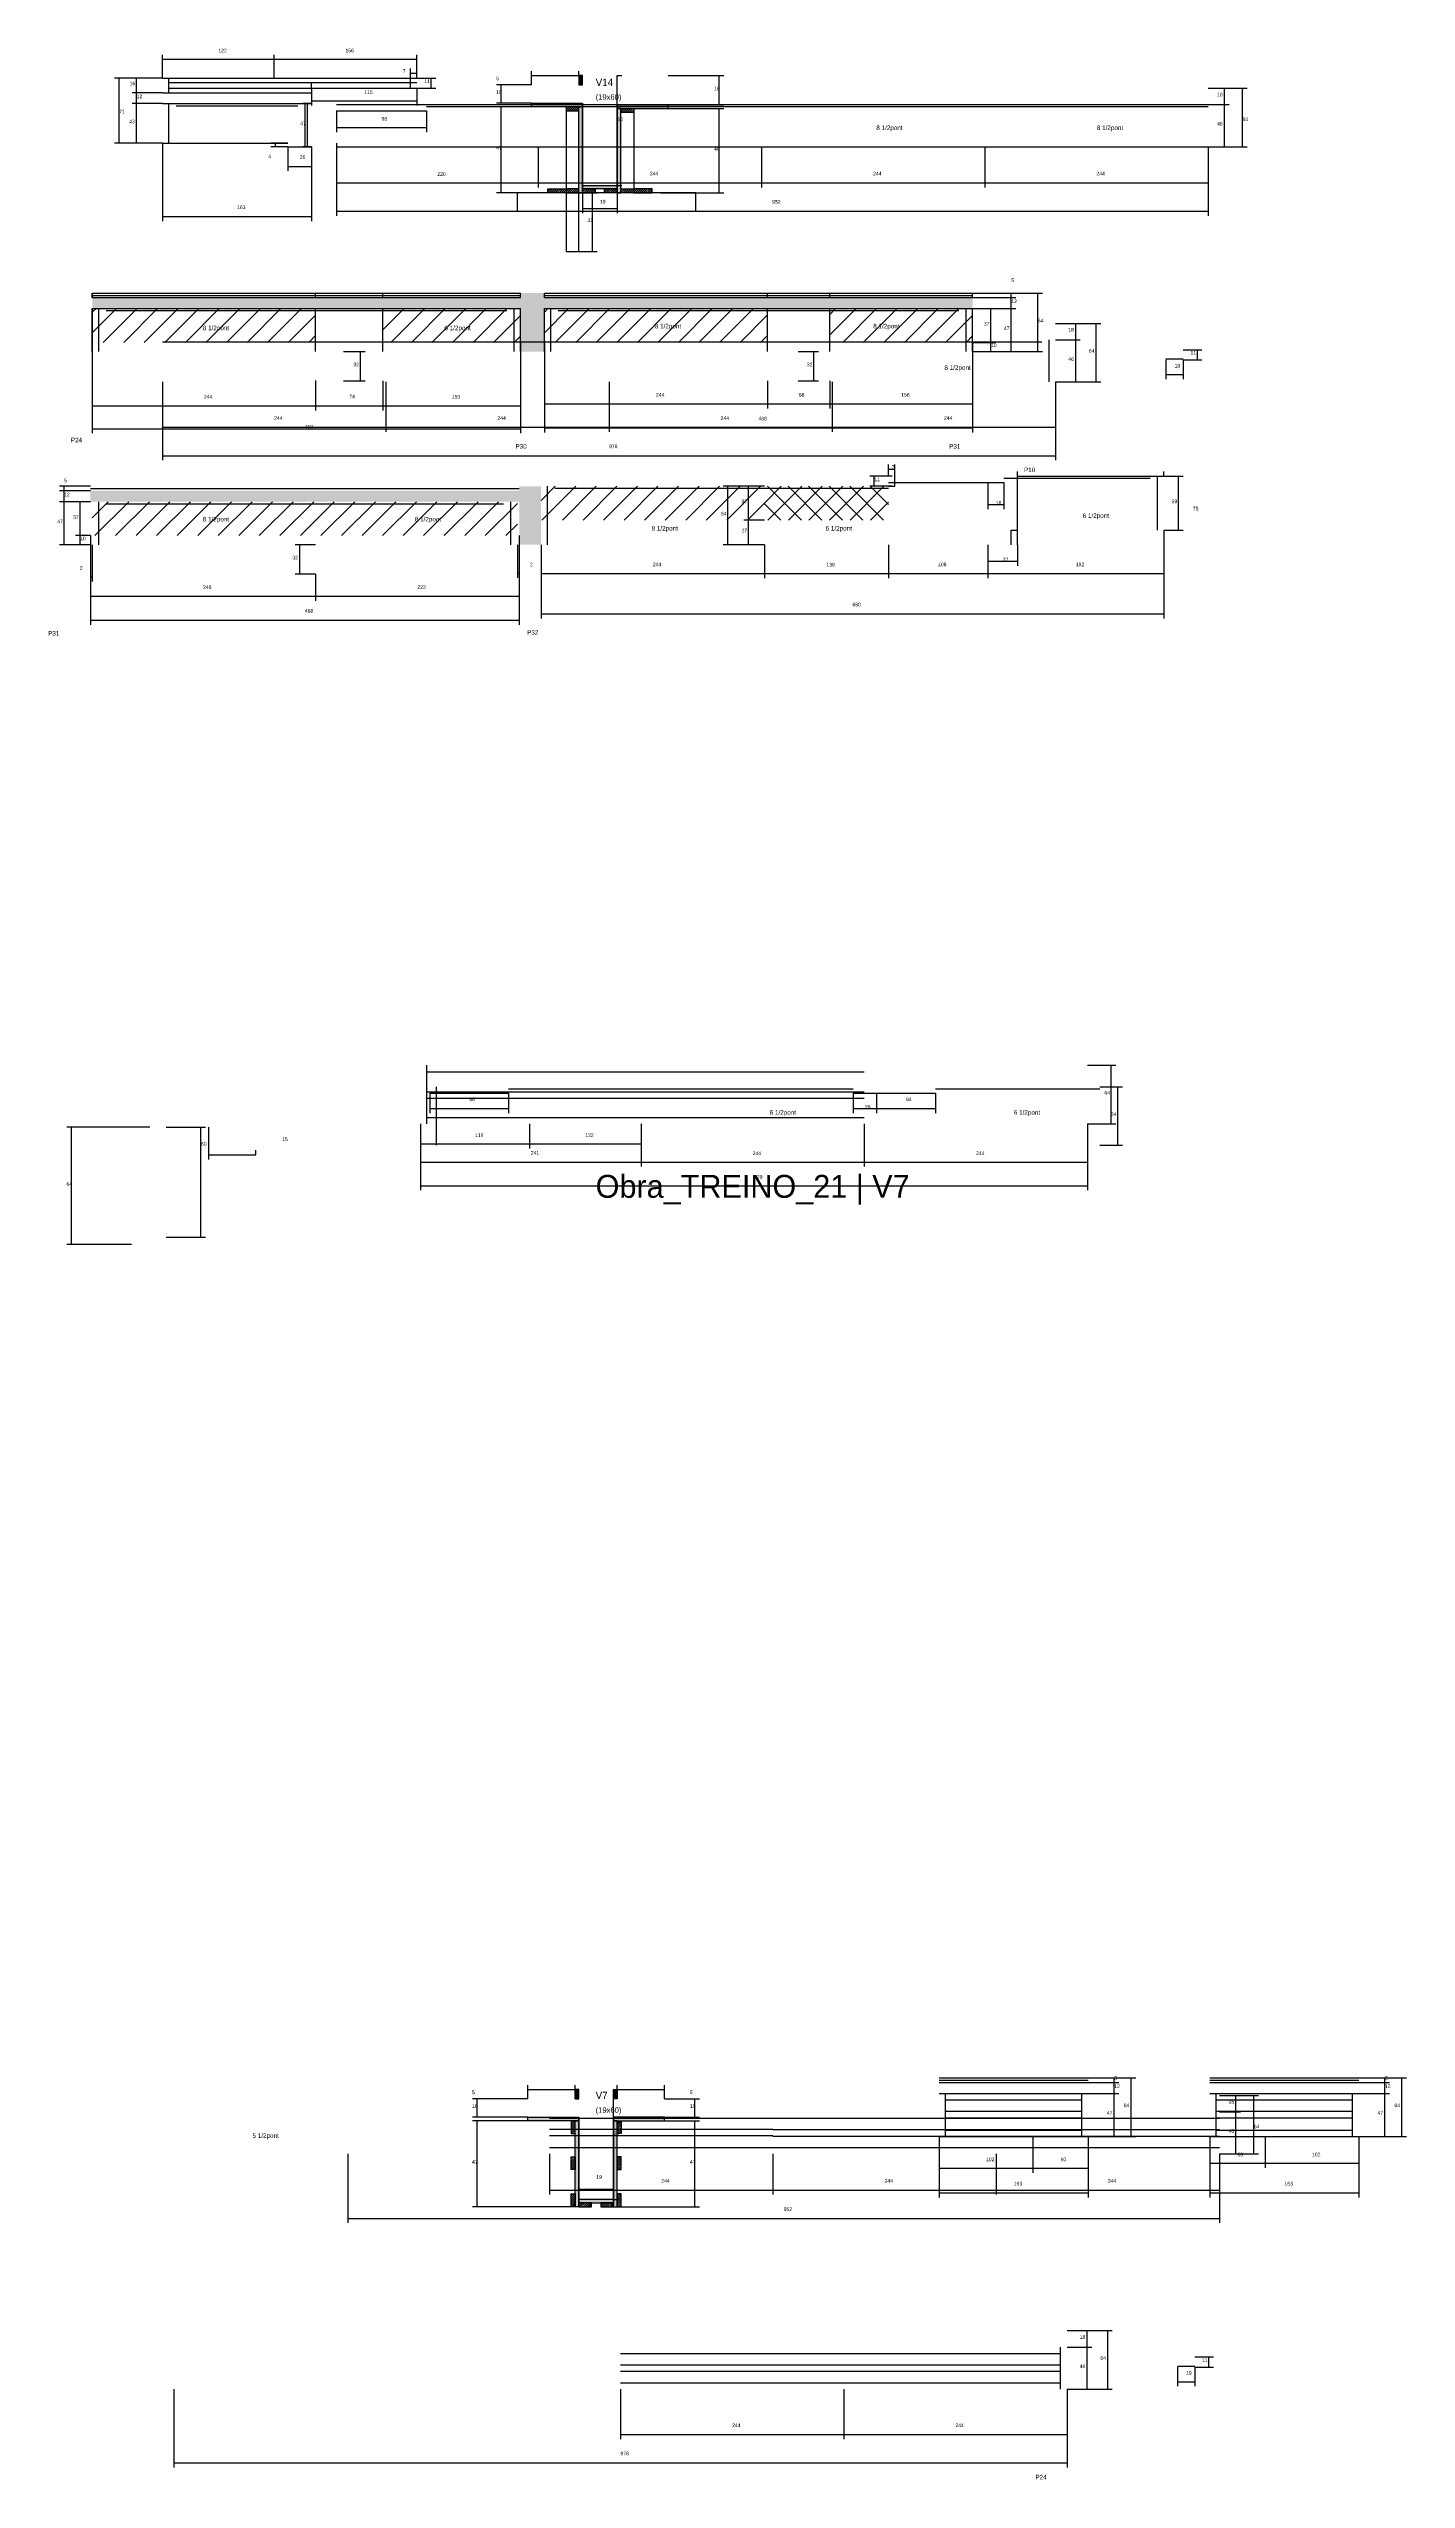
# Model space of a CAD drawing. Header units: metres. Extents: x -2848 to 22762, y -45195 to 1016.
# Drawn here: x 4202 to 5686, y -31211 to -28554 of the extents above; entities that cross this region are included whole.
import ezdxf

# ---------------------------------------------------------------- set-up
doc = ezdxf.new("R2010")
doc.units = ezdxf.units.M
for name, color, linetype in [('COTA', 4, 'Continuous'), ('Cota Seção (2x)', 4, 'Continuous'), ('Hachura', 253, 'Continuous'), ('LABEL_ID', 3, 'Continuous'), ('Madeira', 126, 'Continuous'), ('NOMENCLATURA', 7, 'Continuous'), ('Painéis', 200, 'Continuous'), ('SARR_2.2x7', 40, 'Continuous'), ('SARR_EDITAR', 141, 'Continuous'), ('Texto Seção', 7, 'Continuous')]:
    doc.layers.add(name, color=color, linetype=linetype)

msp = doc.modelspace()

# ---------------------------------------------------------------- hatches: boundary and pattern name
at = {"layer": 'COTA'}
h = msp.add_hatch(dxfattribs=at)
h.set_pattern_fill('AR-CONC', scale=0.03)
h.paths.add_polyline_path([(4717.9, -28885.3), (4743.9, -28885.3), (4743.9, -28838.3), (5211.9, -28838.3), (5211.9, -28826.3), (4743.9, -28826.3), (4743.9, -28821.3), (4717.9, -28821.3), (4717.9, -28826.3), (4249.9, -28826.3), (4249.9, -28838.3), (4717.9, -28838.3)])
h = msp.add_hatch(dxfattribs=at)
h.set_pattern_fill('AR-CONC', scale=0.03)
h.paths.add_polyline_path([(4716.4, -29096.4), (4740.4, -29096.4), (4740.4, -29032.4), (4716.4, -29032.4), (4716.4, -29037.4), (4247.9, -29037.4), (4247.9, -29049.4), (4716.4, -29049.4)])
at = {"layer": 'Hachura'}
h = msp.add_hatch(color=8, dxfattribs=at)
h.dxf.hatch_style = 1
h.paths.add_polyline_path([(4785.6, -28583.7), (4781.6, -28583.7), (4781.6, -28583.7), (4781.6, -28593.7), (4781.6, -28593.7), (4785.6, -28593.7), (4785.6, -28593.7), (4785.6, -28583.7)])
h = msp.add_hatch(color=8, dxfattribs=at)
h.dxf.hatch_style = 1
h.paths.add_polyline_path([(4730, -28617.7), (4730, -28613.7), (4730, -28613.7), (4785.6, -28613.7), (4785.6, -28613.7), (4785.6, -28617.7), (4785.6, -28617.7), (4730, -28617.7)])
h = msp.add_hatch(dxfattribs=at)
h.set_pattern_fill('ANSI31', scale=0.5)
h.paths.add_polyline_path([(4781.6, -28622.1), (4781.6, -28617.7), (4781.6, -28617.7), (4767.6, -28617.7), (4767.6, -28617.7), (4767.6, -28622.1), (4767.6, -28622.1), (4781.6, -28622.1)])
h = msp.add_hatch(color=8, dxfattribs=at)
h.dxf.hatch_style = 1
h.paths.add_polyline_path([(4781.6, -28617.7), (4785.6, -28617.7), (4785.6, -28617.7), (4785.6, -28711.7), (4785.6, -28711.7), (4781.6, -28711.7), (4781.6, -28711.7), (4781.6, -28617.7)])
h = msp.add_hatch(color=8, dxfattribs=at)
h.dxf.hatch_style = 1
h.paths.add_polyline_path([(4879.2, -28619.7), (4879.2, -28615.7), (4879.2, -28615.7), (4823.6, -28615.7), (4823.6, -28615.7), (4823.6, -28619.7), (4823.6, -28619.7), (4879.2, -28619.7)])
h = msp.add_hatch(color=8, dxfattribs=at)
h.dxf.hatch_style = 1
h.paths.add_polyline_path([(4827.6, -28619.7), (4823.6, -28619.7), (4823.6, -28619.7), (4823.6, -28711.7), (4823.6, -28711.7), (4827.6, -28711.7), (4827.6, -28711.7), (4827.6, -28619.7)])
h = msp.add_hatch(dxfattribs=at)
h.set_pattern_fill('ANSI31', scale=0.5)
h.paths.add_polyline_path([(4827.6, -28624.1), (4827.6, -28619.7), (4827.6, -28619.7), (4841.6, -28619.7), (4841.6, -28619.7), (4841.6, -28624.1), (4841.6, -28624.1), (4827.6, -28624.1)])
h = msp.add_hatch(dxfattribs=at)
h.set_pattern_fill('ANSI31', scale=0.5)
h.paths.add_polyline_path([(4747.6, -28711.7), (4747.6, -28707.3), (4747.6, -28707.3), (4767.6, -28707.3), (4767.6, -28707.3), (4767.6, -28711.7), (4767.6, -28711.7), (4747.6, -28711.7)])
h = msp.add_hatch(dxfattribs=at)
h.set_pattern_fill('ANSI31', scale=0.5)
h.paths.add_polyline_path([(4781.6, -28711.7), (4781.6, -28707.3), (4781.6, -28707.3), (4767.6, -28707.3), (4767.6, -28707.3), (4767.6, -28711.7), (4767.6, -28711.7), (4781.6, -28711.7)])
h = msp.add_hatch(color=8, dxfattribs=at)
h.dxf.hatch_style = 1
h.paths.add_polyline_path([(4785.6, -28707.3), (4785.6, -28703.7), (4785.6, -28703.7), (4823.6, -28703.7), (4823.6, -28703.7), (4823.6, -28707.3), (4823.6, -28707.3), (4785.6, -28707.3)])
h = msp.add_hatch(dxfattribs=at)
h.set_pattern_fill('ANSI31', scale=0.5)
h.paths.add_polyline_path([(4785.6, -28711.7), (4785.6, -28707.3), (4785.6, -28707.3), (4799.6, -28707.3), (4799.6, -28707.3), (4799.6, -28711.7), (4799.6, -28711.7), (4785.6, -28711.7)])
h = msp.add_hatch(dxfattribs=at)
h.set_pattern_fill('ANSI31', scale=0.5)
h.paths.add_polyline_path([(4809.6, -28711.7), (4809.6, -28707.3), (4809.6, -28707.3), (4823.6, -28707.3), (4823.6, -28707.3), (4823.6, -28711.7), (4823.6, -28711.7), (4809.6, -28711.7)])
h = msp.add_hatch(dxfattribs=at)
h.set_pattern_fill('ANSI31', scale=0.5)
h.paths.add_polyline_path([(4827.6, -28711.7), (4827.6, -28707.3), (4827.6, -28707.3), (4841.6, -28707.3), (4841.6, -28707.3), (4841.6, -28711.7), (4841.6, -28711.7), (4827.6, -28711.7)])
h = msp.add_hatch(dxfattribs=at)
h.set_pattern_fill('ANSI31', scale=0.5)
h.paths.add_polyline_path([(4861.6, -28711.7), (4861.6, -28707.3), (4861.6, -28707.3), (4841.6, -28707.3), (4841.6, -28707.3), (4841.6, -28711.7), (4841.6, -28711.7), (4861.6, -28711.7)])
h = msp.add_hatch(dxfattribs=at)
h.set_pattern_fill('ANSI31', scale=5)
h.paths.add_polyline_path([(4493.9, -28875.3), (4493.9, -28838.3), (4249.9, -28838.3), (4249.9, -28875.3)])
h = msp.add_hatch(dxfattribs=at)
h.set_pattern_fill('ANSI31', scale=5)
h.paths.add_polyline_path([(4717.9, -28838.3), (4567.4, -28838.3), (4567.4, -28875.3), (4717.9, -28875.3)])
h = msp.add_hatch(dxfattribs=at)
h.set_pattern_fill('ANSI31', scale=5)
h.paths.add_polyline_path([(4743.9, -28838.3), (4743.9, -28875.3), (4987.9, -28875.3), (4987.9, -28838.3)])
h = msp.add_hatch(dxfattribs=at)
h.set_pattern_fill('ANSI31', scale=5)
h.paths.add_polyline_path([(5055.9, -28838.3), (5055.9, -28875.3), (5211.9, -28875.3), (5211.9, -28838.3)])
h = msp.add_hatch(dxfattribs=at)
h.set_pattern_fill('ANSI31', scale=5)
h.paths.add_polyline_path([(4984.4, -29069.4), (4984.4, -29032.4), (4740.4, -29032.4), (4740.4, -29069.4)])
h = msp.add_hatch(dxfattribs=at)
h.set_pattern_fill('ANSI37', scale=5)
h.paths.add_polyline_path([(5119.9, -29069.4), (5119.9, -29032.4), (4984.4, -29032.4), (4984.4, -29069.4)])
h = msp.add_hatch(dxfattribs=at)
h.set_pattern_fill('ANSI31', scale=5)
h.paths.add_polyline_path([(4493.9, -29049.4), (4249.9, -29049.4), (4249.9, -29086.4), (4493.9, -29086.4)])
h = msp.add_hatch(dxfattribs=at)
h.set_pattern_fill('ANSI31', scale=5)
h.paths.add_polyline_path([(4493.9, -29049.4), (4493.9, -29086.4), (4714.4, -29086.4), (4714.4, -29049.4)])
h = msp.add_hatch(color=8, dxfattribs=at)
h.dxf.hatch_style = 1
h.paths.add_polyline_path([(4781.6, -30784.6), (4777.6, -30784.6), (4777.6, -30784.6), (4777.6, -30794.6), (4777.6, -30794.6), (4781.6, -30794.6), (4781.6, -30794.6), (4781.6, -30784.6)])
h = msp.add_hatch(color=8, dxfattribs=at)
h.dxf.hatch_style = 1
h.paths.add_polyline_path([(4819.6, -30784.6), (4823.6, -30784.6), (4823.6, -30784.6), (4823.6, -30794.6), (4823.6, -30794.6), (4819.6, -30794.6), (4819.6, -30794.6), (4819.6, -30784.6)])
h = msp.add_hatch(color=8, dxfattribs=at)
h.dxf.hatch_style = 1
h.paths.add_polyline_path([(4726, -30818.6), (4726, -30814.6), (4726, -30814.6), (4781.6, -30814.6), (4781.6, -30814.6), (4781.6, -30818.6), (4781.6, -30818.6), (4726, -30818.6)])
h = msp.add_hatch(color=8, dxfattribs=at)
h.dxf.hatch_style = 1
h.paths.add_polyline_path([(4875.2, -30818.6), (4875.2, -30814.6), (4875.2, -30814.6), (4819.6, -30814.6), (4819.6, -30814.6), (4819.6, -30818.6), (4819.6, -30818.6), (4875.2, -30818.6)])
h = msp.add_hatch(dxfattribs=at)
h.set_pattern_fill('ANSI31', scale=0.5)
h.paths.add_polyline_path([(4777.6, -30818.6), (4773.2, -30818.6), (4773.2, -30818.6), (4773.2, -30832.6), (4773.2, -30832.6), (4777.6, -30832.6), (4777.6, -30832.6), (4777.6, -30818.6)])
h = msp.add_hatch(color=8, dxfattribs=at)
h.dxf.hatch_style = 1
h.paths.add_polyline_path([(4777.6, -30818.6), (4781.6, -30818.6), (4781.6, -30818.6), (4781.6, -30912.6), (4781.6, -30912.6), (4777.6, -30912.6), (4777.6, -30912.6), (4777.6, -30818.6)])
h = msp.add_hatch(color=8, dxfattribs=at)
h.dxf.hatch_style = 1
h.paths.add_polyline_path([(4823.6, -30818.6), (4819.6, -30818.6), (4819.6, -30818.6), (4819.6, -30912.6), (4819.6, -30912.6), (4823.6, -30912.6), (4823.6, -30912.6), (4823.6, -30818.6)])
h = msp.add_hatch(dxfattribs=at)
h.set_pattern_fill('ANSI31', scale=0.5)
h.paths.add_polyline_path([(4823.6, -30818.6), (4828, -30818.6), (4828, -30818.6), (4828, -30832.6), (4828, -30832.6), (4823.6, -30832.6), (4823.6, -30832.6), (4823.6, -30818.6)])
h = msp.add_hatch(dxfattribs=at)
h.set_pattern_fill('ANSI31', scale=0.5)
h.paths.add_polyline_path([(4777.6, -30872.1), (4773.2, -30872.1), (4773.2, -30872.1), (4773.2, -30858.1), (4773.2, -30858.1), (4777.6, -30858.1), (4777.6, -30858.1), (4777.6, -30872.1)])
h = msp.add_hatch(dxfattribs=at)
h.set_pattern_fill('ANSI31', scale=0.5)
h.paths.add_polyline_path([(4823.6, -30872.1), (4828, -30872.1), (4828, -30872.1), (4828, -30858.1), (4828, -30858.1), (4823.6, -30858.1), (4823.6, -30858.1), (4823.6, -30872.1)])
h = msp.add_hatch(dxfattribs=at)
h.set_pattern_fill('ANSI31', scale=0.5)
h.paths.add_polyline_path([(4777.6, -30912.6), (4773.2, -30912.6), (4773.2, -30912.6), (4773.2, -30898.6), (4773.2, -30898.6), (4777.6, -30898.6), (4777.6, -30898.6), (4777.6, -30912.6)])
h = msp.add_hatch(color=8, dxfattribs=at)
h.dxf.hatch_style = 1
h.paths.add_polyline_path([(4819.6, -30908.2), (4819.6, -30904.6), (4819.6, -30904.6), (4781.6, -30904.6), (4781.6, -30904.6), (4781.6, -30908.2), (4781.6, -30908.2), (4819.6, -30908.2)])
h = msp.add_hatch(dxfattribs=at)
h.set_pattern_fill('ANSI31', scale=0.5)
h.paths.add_polyline_path([(4795.6, -30912.6), (4795.6, -30908.2), (4795.6, -30908.2), (4781.6, -30908.2), (4781.6, -30908.2), (4781.6, -30912.6), (4781.6, -30912.6), (4795.6, -30912.6)])
h = msp.add_hatch(dxfattribs=at)
h.set_pattern_fill('ANSI31', scale=0.5)
h.paths.add_polyline_path([(4819.6, -30912.6), (4819.6, -30908.2), (4819.6, -30908.2), (4805.6, -30908.2), (4805.6, -30908.2), (4805.6, -30912.6), (4805.6, -30912.6), (4819.6, -30912.6)])
h = msp.add_hatch(dxfattribs=at)
h.set_pattern_fill('ANSI31', scale=0.5)
h.paths.add_polyline_path([(4823.6, -30912.6), (4828, -30912.6), (4828, -30912.6), (4828, -30898.6), (4828, -30898.6), (4823.6, -30898.6), (4823.6, -30898.6), (4823.6, -30912.6)])

# ---------------------------------------------------------------- linework, layer by layer
at = {"layer": 'COTA'}
for p, q in [((4326.6, -28586.3), (4326.6, -28560.8)), ((4326.6, -28565.8), (4448.6, -28565.8)), ((4448.6, -28586.3), (4448.6, -28560.8)), ((4448.6, -28586.3), (4448.6, -28560.8)), ((4448.6, -28565.8), (4604.6, -28565.8)), ((4597.7, -28586.3), (4597.7, -28575.9)), ((4597.7, -28580.9), (4604.7, -28580.9)), ((4604.6, -28586.3), (4604.6, -28560.8)), ((4604.7, -28586.3), (4604.7, -28575.9)), ((4730, -28593.7), (4730, -28578.7)), ((4781.6, -28583.7), (4781.6, -28578.7)), ((4326.6, -28586.3), (4274.2, -28586.3)), ((4279.2, -28657.3), (4279.2, -28586.3)), ((4326.6, -28586.3), (4293.3, -28586.3)), ((4326.6, -28602.3), (4293.3, -28602.3)), ((4326.6, -28602.3), (4293.3, -28602.3)), ((4298.3, -28602.3), (4298.3, -28586.3)), ((4298.3, -28614.3), (4298.3, -28602.3)), ((4489.6, -28597.3), (4489.6, -28616.3)), ((4604.6, -28586.3), (4625.4, -28586.3)), ((4604.6, -28597.3), (4625.4, -28597.3)), ((4604.6, -28597.3), (4604.6, -28616.3)), ((4620.4, -28597.3), (4620.4, -28586.3)), ((4730, -28593.7), (4691.8, -28593.7)), ((4696.8, -28613.7), (4696.8, -28593.7)), ((4730, -28583.7), (4781.6, -28583.7)), ((4879.2, -28583.7), (4939.9, -28583.7)), ((4934.9, -28615.7), (4934.9, -28583.7)), ((5469.2, -28597.3), (5492.2, -28597.3)), ((5469.2, -28597.3), (5511.9, -28597.3)), ((5487.2, -28615.3), (5487.2, -28597.3)), ((5506.9, -28661.3), (5506.9, -28597.3)), ((4326.6, -28614.3), (4293.3, -28614.3)), ((4326.6, -28614.3), (4293.3, -28614.3)), ((4298.3, -28657.3), (4298.3, -28614.3)), ((4489.6, -28614.3), (4480.1, -28614.3)), ((4485.1, -28661.3), (4485.1, -28614.3)), ((4489.6, -28611.3), (4604.6, -28611.3)), ((4516.7, -28622.3), (4516.7, -28645.4)), ((4615.2, -28622.3), (4615.2, -28645.4)), ((4730, -28613.7), (4691.8, -28613.7)), ((4730, -28617.7), (4691.8, -28617.7)), ((4696.8, -28711.7), (4696.8, -28617.7)), ((4879.2, -28615.7), (4939.9, -28615.7)), ((4879.2, -28619.7), (4939.9, -28619.7)), ((4934.9, -28711.7), (4934.9, -28619.7)), ((5469.2, -28615.3), (5492.2, -28615.3)), ((5469.2, -28615.3), (5492.2, -28615.3)), ((5487.2, -28661.3), (5487.2, -28615.3)), ((4326.6, -28657.3), (4274.2, -28657.3)), ((4326.6, -28657.3), (4293.3, -28657.3)), ((4326.6, -28657.3), (4326.6, -28742.7)), ((4463.6, -28657.3), (4445.1, -28657.3)), ((4463.6, -28661.3), (4445.1, -28661.3)), ((4450.1, -28661.3), (4450.1, -28657.3)), ((4463.6, -28661.3), (4463.6, -28687.8)), ((4489.6, -28661.3), (4480.1, -28661.3)), ((4489.6, -28661.3), (4489.6, -28742.7)), ((4489.6, -28661.3), (4489.6, -28687.8)), ((4516.7, -28640.4), (4615.2, -28640.4)), ((4516.7, -28657.3), (4516.7, -28736.8)), ((4516.7, -28657.3), (4516.7, -28705.8)), ((4737.2, -28661.3), (4737.2, -28705.8)), ((4737.2, -28661.3), (4737.2, -28705.8)), ((4981.2, -28661.3), (4981.2, -28705.8)), ((4981.2, -28661.3), (4981.2, -28705.8)), ((5225.2, -28661.3), (5225.2, -28705.8)), ((5225.2, -28661.3), (5225.2, -28705.8)), ((5469.2, -28661.3), (5492.2, -28661.3)), ((5469.2, -28661.3), (5511.9, -28661.3)), ((5469.2, -28661.3), (5469.2, -28705.8)), ((5469.2, -28661.3), (5469.2, -28736.8)), ((4463.6, -28682.8), (4489.6, -28682.8)), ((4516.7, -28700.8), (4737.2, -28700.8)), ((4747.6, -28711.7), (4691.8, -28711.7)), ((4737.2, -28700.8), (4981.2, -28700.8)), ((4781.6, -28711.7), (4801.5, -28711.7)), ((4785.6, -28711.7), (4785.6, -28733.9)), ((4796.5, -28775.7), (4796.5, -28711.7)), ((4823.6, -28711.7), (4823.6, -28733.9)), ((4871.2, -28711.7), (4939.9, -28711.7)), ((4981.2, -28700.8), (5225.2, -28700.8)), ((5225.2, -28700.8), (5469.2, -28700.8)), ((4326.6, -28737.7), (4489.6, -28737.7)), ((4516.7, -28731.8), (5469.2, -28731.8)), ((4785.6, -28728.9), (4823.6, -28728.9)), ((4781.6, -28775.7), (4801.5, -28775.7)), ((5211.9, -28821.3), (5259.2, -28821.3)), ((5211.9, -28821.3), (5288.2, -28821.3)), ((5254.2, -28826.3), (5254.2, -28821.3)), ((5283.2, -28885.3), (5283.2, -28821.3)), ((5211.9, -28826.3), (5259.2, -28826.3)), ((5211.9, -28826.3), (5259.2, -28826.3)), ((5211.9, -28838.3), (5259.2, -28838.3)), ((5211.9, -28838.3), (5259.2, -28838.3)), ((5211.9, -28838.3), (5237, -28838.3)), ((5232, -28875.3), (5232, -28838.3)), ((5254.2, -28838.3), (5254.2, -28826.3)), ((5254.2, -28885.3), (5254.2, -28838.3)), ((4249.9, -28875.3), (4249.9, -28949.7)), ((4249.9, -28875.3), (4249.9, -28974.5)), ((4717.9, -28875.3), (4717.9, -28974.5)), ((4743.9, -28875.3), (4743.9, -28973.6)), ((5211.9, -28875.3), (5211.9, -28973.6)), ((5211.9, -28875.3), (5237, -28875.3)), ((5211.9, -28875.3), (5237, -28875.3)), ((5232, -28885.3), (5232, -28875.3)), ((5302.6, -28854.4), (5329.6, -28854.4)), ((5302.6, -28854.4), (5352.1, -28854.4)), ((5302.6, -28872.4), (5329.6, -28872.4)), ((5302.6, -28872.4), (5329.6, -28872.4)), ((5324.6, -28872.4), (5324.6, -28854.4)), ((5324.6, -28918.4), (5324.6, -28872.4)), ((5347.1, -28918.4), (5347.1, -28854.4)), ((4524.5, -28885.3), (4548, -28885.3)), ((4543, -28917.3), (4543, -28885.3)), ((4717.9, -28885.3), (4717.9, -28949.7)), ((4743.9, -28885.3), (4743.9, -28947.5)), ((5021.4, -28885.3), (5043.5, -28885.3)), ((5038.5, -28917.3), (5038.5, -28885.3)), ((5211.9, -28885.3), (5211.9, -28947.5)), ((5211.9, -28885.3), (5259.2, -28885.3)), ((5211.9, -28885.3), (5288.2, -28885.3)), ((5211.9, -28885.3), (5237, -28885.3)), ((5423.2, -28894.2), (5423.2, -28915.3)), ((5442.2, -28883.2), (5462.6, -28883.2)), ((5442.2, -28894.2), (5442.2, -28915.3)), ((5442.2, -28894.2), (5462.6, -28894.2)), ((5457.6, -28894.2), (5457.6, -28883.2)), ((4326.6, -28918.4), (4326.6, -29004)), ((4493.9, -28916.9), (4493.9, -28949.7)), ((4493.9, -28917.3), (4493.9, -28949.7)), ((4524.5, -28917.3), (4548, -28917.3)), ((4567.4, -28917.3), (4567.4, -28949.7)), ((4567.4, -28917.3), (4567.4, -28949.7)), ((4570.6, -28918.4), (4570.6, -28973)), ((4814.6, -28918.4), (4814.6, -28973)), ((4814.6, -28918.4), (4814.6, -28973)), ((4987.9, -28917.3), (4987.9, -28947.5)), ((4987.9, -28917.3), (4987.9, -28947.5)), ((5021.4, -28917.3), (5043.5, -28917.3)), ((5055.9, -28917.3), (5055.9, -28947.5)), ((5055.9, -28917.3), (5055.9, -28947.5)), ((5058.6, -28918.4), (5058.6, -28973)), ((5058.6, -28918.4), (5058.6, -28973)), ((5302.6, -28918.4), (5329.6, -28918.4)), ((5302.6, -28918.4), (5352.1, -28918.4)), ((5302.6, -28918.4), (5302.6, -28973)), ((5302.6, -28918.4), (5302.6, -29004)), ((5423.2, -28910.3), (5442.2, -28910.3)), ((4249.9, -28944.7), (4493.9, -28944.7)), ((4326.6, -28952.6), (4326.6, -28973)), ((4493.9, -28944.7), (4567.4, -28944.7)), ((4567.4, -28944.7), (4717.9, -28944.7)), ((4570.6, -28940.4), (4570.6, -28973)), ((4743.9, -28942.5), (4987.9, -28942.5)), ((4987.9, -28942.5), (5055.9, -28942.5)), ((5055.9, -28942.5), (5211.9, -28942.5)), ((4249.9, -28969.5), (4717.9, -28969.5)), ((4326.6, -28968), (4570.6, -28968)), ((4570.6, -28968), (4814.6, -28968)), ((4743.9, -28968.6), (5211.9, -28968.6)), ((4814.6, -28968), (5058.6, -28968)), ((5058.6, -28968), (5302.6, -28968)), ((4326.6, -28999), (5302.6, -28999)), ((4247.9, -29032.4), (4214, -29032.4)), ((4219, -29037.4), (4219, -29032.4)), ((4984.4, -29032.4), (4939.5, -29032.4)), ((4944.5, -29096.4), (4944.5, -29032.4)), ((4984.4, -29032.4), (4962, -29032.4)), ((4967, -29069.4), (4967, -29032.4)), ((5123.9, -29021.4), (5099.5, -29021.4)), ((5123.9, -29032.4), (5099.5, -29032.4)), ((5104.5, -29032.4), (5104.5, -29021.4)), ((5119.9, -29021.4), (5119.9, -29008.7)), ((5119.9, -29013.7), (5126.9, -29013.7)), ((5126.9, -29021.4), (5126.9, -29008.7)), ((5228.4, -29028.4), (5228.4, -29057.5)), ((5245.9, -29028.4), (5245.9, -29057.5)), ((5260.9, -29096.4), (5260.9, -29016.4)), ((5260.9, -29021.4), (5420.9, -29021.4)), ((5420.9, -29021.4), (5420.9, -29016.4)), ((5420.9, -29021.4), (5442, -29021.4)), ((5437, -29080.4), (5437, -29021.4)), ((4247.9, -29037.4), (4214, -29037.4)), ((4247.9, -29037.4), (4214, -29037.4)), ((4247.9, -29049.4), (4214, -29049.4)), ((4247.9, -29049.4), (4214, -29049.4)), ((4219, -29049.4), (4219, -29037.4)), ((4219, -29096.4), (4219, -29049.4)), ((4247.9, -29049.4), (4231.5, -29049.4)), ((4236.5, -29086.4), (4236.5, -29049.4)), ((5228.4, -29052.5), (5245.9, -29052.5)), ((4247.9, -29086.4), (4231.5, -29086.4)), ((4247.9, -29086.4), (4231.5, -29086.4)), ((4236.5, -29096.4), (4236.5, -29086.4)), ((4247.9, -29086.4), (4247.9, -29157.7)), ((4247.9, -29086.4), (4247.9, -29183.9)), ((4716.4, -29086.4), (4716.4, -29157.7)), ((4716.4, -29086.4), (4716.4, -29183.9)), ((4984.4, -29069.4), (4962, -29069.4)), ((4984.4, -29069.4), (4962, -29069.4)), ((4967, -29096.4), (4967, -29069.4)), ((5420.9, -29080.4), (5420.9, -29132.9)), ((5420.9, -29080.4), (5420.9, -29176.9)), ((5420.9, -29080.4), (5442, -29080.4)), ((4247.9, -29096.4), (4214, -29096.4)), ((4247.9, -29096.4), (4231.5, -29096.4)), ((4247.9, -29096.4), (4247.9, -29136.4)), ((4249.9, -29096.4), (4249.9, -29136.4)), ((4493.9, -29096.4), (4471.7, -29096.4)), ((4476.7, -29128.4), (4476.7, -29096.4)), ((4714.4, -29096.4), (4714.4, -29132.5)), ((4716.4, -29096.4), (4716.4, -29132.5)), ((4740.4, -29096.4), (4740.4, -29176.9)), ((4740.4, -29111.4), (4740.4, -29132.8)), ((4984.4, -29096.4), (4939.5, -29096.4)), ((4984.4, -29096.4), (4962, -29096.4)), ((4984.4, -29096.4), (4984.4, -29132.8)), ((4984.4, -29096.4), (4984.4, -29132.8)), ((5119.9, -29096.4), (5119.9, -29132.9)), ((5119.9, -29096.4), (5119.9, -29132.8)), ((5228.4, -29096.4), (5228.4, -29132.9)), ((5228.4, -29096.4), (5228.4, -29132.9)), ((5228.4, -29096.4), (5228.4, -29119.4)), ((5228.4, -29114.4), (5260.9, -29114.4)), ((5260.9, -29096.4), (5260.9, -29119.4)), ((4247.9, -29131.4), (4249.9, -29131.4)), ((4493.9, -29128.4), (4471.7, -29128.4)), ((4493.9, -29128.4), (4493.9, -29157.7)), ((4493.9, -29128.4), (4493.9, -29157.7)), ((4714.4, -29127.5), (4716.4, -29127.5)), ((4740.4, -29127.8), (4984.4, -29127.8)), ((4984.4, -29127.8), (5119.9, -29127.8)), ((5119.9, -29127.9), (5228.4, -29127.9)), ((5228.4, -29127.9), (5420.9, -29127.9)), ((4247.9, -29152.7), (4493.9, -29152.7)), ((4493.9, -29152.7), (4716.4, -29152.7)), ((4247.9, -29178.9), (4716.4, -29178.9)), ((4740.4, -29171.9), (5420.9, -29171.9)), ((5337.6, -29665.2), (5368.5, -29665.2)), ((5363.5, -29729.2), (5363.5, -29665.2)), ((4618.9, -29695.6), (4618.9, -29717.6)), ((4704.9, -29695.6), (4704.9, -29717.6)), ((5081.4, -29695.6), (5081.4, -29717.6)), ((5106.9, -29695.6), (5106.9, -29717.6)), ((5106.9, -29695.6), (5106.9, -29717.6)), ((5171.4, -29695.6), (5171.4, -29717.6)), ((5350.9, -29688.6), (5375.6, -29688.6)), ((5370.6, -29752.6), (5370.6, -29688.6)), ((4618.9, -29712.6), (4704.9, -29712.6)), ((5081.4, -29712.6), (5106.9, -29712.6)), ((5106.9, -29712.6), (5171.4, -29712.6)), ((4312.6, -29733), (4222.2, -29733)), ((4227.2, -29861), (4227.2, -29733)), ((4377, -29733), (4377, -29768)), ((4608.6, -29729.2), (4608.6, -29801.8)), ((4608.6, -29729.2), (4608.6, -29756.1)), ((4608.6, -29729.2), (4608.6, -29775.9)), ((4608.6, -29751.1), (4727.6, -29751.1)), ((4727.6, -29729.2), (4727.6, -29756.1)), ((4727.6, -29729.2), (4727.6, -29756.1)), ((4727.6, -29751.1), (4849.6, -29751.1)), ((4849.6, -29729.2), (4849.6, -29775.9)), ((4849.6, -29729.2), (4849.6, -29756.1)), ((4849.6, -29729.2), (4849.6, -29775.9)), ((5093.6, -29729.2), (5093.6, -29775.9)), ((5093.6, -29729.2), (5093.6, -29775.9)), ((5337.6, -29729.2), (5337.6, -29801.8)), ((5337.6, -29729.2), (5337.6, -29775.9)), ((5337.6, -29729.2), (5368.5, -29729.2)), ((4377, -29763), (4428.6, -29763)), ((4428.6, -29763), (4428.6, -29758)), ((4608.6, -29770.9), (4849.6, -29770.9)), ((4849.6, -29770.9), (5093.6, -29770.9)), ((5093.6, -29770.9), (5337.6, -29770.9)), ((5350.9, -29752.6), (5375.6, -29752.6)), ((4608.6, -29796.8), (5337.6, -29796.8)), ((4292.6, -29861), (4222.2, -29861)), ((4726, -30794.6), (4726, -30779.6)), ((4726, -30784.6), (4777.6, -30784.6)), ((4777.6, -30784.6), (4777.6, -30779.6)), ((4823.6, -30784.6), (4823.6, -30779.6)), ((4823.6, -30784.6), (4875.2, -30784.6)), ((4875.2, -30794.6), (4875.2, -30779.6)), ((5338.4, -30771.8), (5390.2, -30771.8)), ((5338.4, -30771.8), (5371.7, -30771.8)), ((5338.4, -30776.8), (5371.7, -30776.8)), ((5338.4, -30776.8), (5371.7, -30776.8)), ((5366.7, -30776.8), (5366.7, -30771.8)), ((5366.7, -30788.8), (5366.7, -30776.8)), ((5385.2, -30835.8), (5385.2, -30771.8)), ((5634.2, -30771.8), (5686, -30771.8)), ((5634.2, -30771.8), (5667.5, -30771.8)), ((5634.2, -30776.8), (5667.5, -30776.8)), ((5634.2, -30776.8), (5667.5, -30776.8)), ((5662.5, -30776.8), (5662.5, -30771.8)), ((5662.5, -30788.8), (5662.5, -30776.8)), ((5681, -30835.8), (5681, -30771.8)), ((4726, -30794.6), (4665.4, -30794.6)), ((4726, -30814.6), (4665.4, -30814.6)), ((4670.4, -30814.6), (4670.4, -30794.6)), ((4875.2, -30794.6), (4913.4, -30794.6)), ((4875.2, -30814.6), (4913.4, -30814.6)), ((4908.4, -30814.6), (4908.4, -30794.6)), ((5338.4, -30788.8), (5371.7, -30788.8)), ((5338.4, -30788.8), (5371.7, -30788.8)), ((5366.7, -30835.8), (5366.7, -30788.8)), ((5481.7, -30790.9), (5504.7, -30790.9)), ((5481.7, -30790.9), (5524.4, -30790.9)), ((5481.7, -30808.9), (5504.7, -30808.9)), ((5481.7, -30808.9), (5504.7, -30808.9)), ((5499.7, -30808.9), (5499.7, -30790.9)), ((5499.7, -30854.9), (5499.7, -30808.9)), ((5519.4, -30854.9), (5519.4, -30790.9)), ((5634.2, -30788.8), (5667.5, -30788.8)), ((5634.2, -30788.8), (5667.5, -30788.8)), ((5662.5, -30835.8), (5662.5, -30788.8)), ((4726, -30818.6), (4665.4, -30818.6)), ((4670.4, -30912.6), (4670.4, -30818.6)), ((4875.2, -30818.6), (4913.4, -30818.6)), ((4908.4, -30912.6), (4908.4, -30818.6)), ((5175.4, -30835.8), (5175.4, -30902.6)), ((5175.4, -30835.8), (5175.4, -30875.5)), ((5277.9, -30835.8), (5277.9, -30875.5)), ((5277.9, -30835.8), (5277.9, -30875.5)), ((5338.4, -30835.8), (5338.4, -30902.6)), ((5338.4, -30835.8), (5371.7, -30835.8)), ((5338.4, -30835.8), (5390.2, -30835.8)), ((5338.4, -30835.8), (5338.4, -30875.5)), ((5471.2, -30835.8), (5471.2, -30902.6)), ((5471.2, -30835.8), (5471.2, -30870.2)), ((5531.7, -30835.8), (5531.7, -30870.2)), ((5531.7, -30835.8), (5531.7, -30870.2)), ((5634.2, -30835.8), (5634.2, -30902.6)), ((5634.2, -30835.8), (5667.5, -30835.8)), ((5634.2, -30835.8), (5686, -30835.8)), ((5634.2, -30835.8), (5634.2, -30870.2)), ((4529.2, -30854.9), (4529.2, -30930.4)), ((4749.7, -30854.9), (4749.7, -30899.4)), ((4993.7, -30854.9), (4993.7, -30899.4)), ((4993.7, -30854.9), (4993.7, -30899.4)), ((5237.7, -30854.9), (5237.7, -30899.4)), ((5237.7, -30854.9), (5237.7, -30899.4)), ((5471.2, -30865.2), (5531.7, -30865.2)), ((5481.7, -30854.9), (5504.7, -30854.9)), ((5481.7, -30854.9), (5524.4, -30854.9)), ((5481.7, -30854.9), (5481.7, -30899.4)), ((5481.7, -30854.9), (5481.7, -30930.4)), ((5531.7, -30865.2), (5634.2, -30865.2)), ((4749.7, -30894.4), (4993.7, -30894.4)), ((4993.7, -30894.4), (5237.7, -30894.4)), ((5175.4, -30870.5), (5277.9, -30870.5)), ((5237.7, -30894.4), (5481.7, -30894.4)), ((5277.9, -30870.5), (5338.4, -30870.5)), ((4773.2, -30912.6), (4665.4, -30912.6)), ((4828, -30912.6), (4913.4, -30912.6)), ((5175.4, -30897.6), (5338.4, -30897.6)), ((5471.2, -30897.6), (5634.2, -30897.6)), ((4529.2, -30925.4), (5481.7, -30925.4)), ((5315.1, -31048), (5342.1, -31048)), ((5315.1, -31048), (5364.6, -31048)), ((5337.1, -31066), (5337.1, -31048)), ((5359.6, -31112), (5359.6, -31048)), ((5315.1, -31066), (5342.1, -31066)), ((5315.1, -31066), (5342.1, -31066)), ((5337.1, -31112), (5337.1, -31066)), ((5454.7, -31076.8), (5475.1, -31076.8)), ((5470.1, -31087.8), (5470.1, -31076.8)), ((5435.7, -31087.8), (5435.7, -31108.9)), ((5435.7, -31103.9), (5454.7, -31103.9)), ((5454.7, -31087.8), (5454.7, -31108.9)), ((5454.7, -31087.8), (5475.1, -31087.8)), ((4339.1, -31112), (4339.1, -31197.6)), ((4827.1, -31112), (4827.1, -31166.6)), ((5071.1, -31112), (5071.1, -31166.6)), ((5071.1, -31112), (5071.1, -31166.6)), ((5315.1, -31112), (5342.1, -31112)), ((5315.1, -31112), (5364.6, -31112)), ((5315.1, -31112), (5315.1, -31166.6)), ((5315.1, -31112), (5315.1, -31197.6)), ((4827.1, -31161.6), (5071.1, -31161.6)), ((5071.1, -31161.6), (5315.1, -31161.6)), ((4339.1, -31192.6), (5315.1, -31192.6))]:
    msp.add_line(p, q, dxfattribs=at)
at = {"layer": 'Cota Seção (2x)'}
for p, q in [((4823.6, -28703.7), (4823.6, -28583.7)), ((4823.6, -28583.7), (4828.6, -28583.7)), ((4823.6, -28703.7), (4828.6, -28703.7)), ((4330.6, -29733), (4373.6, -29733)), ((4368.6, -29853), (4368.6, -29733)), ((4330.6, -29853), (4373.6, -29853)), ((4819.6, -30904.6), (4819.6, -30784.6)), ((4819.6, -30784.6), (4824.6, -30784.6)), ((4781.6, -30904.6), (4781.6, -30888.6)), ((4781.6, -30893.6), (4819.6, -30893.6)), ((4819.6, -30904.6), (4819.6, -30888.6)), ((4819.6, -30904.6), (4824.6, -30904.6))]:
    msp.add_line(p, q, dxfattribs=at)
at = {"layer": 'Madeira'}
for points in [[(4781.6, -28622.1), (4781.6, -28617.7), (4767.6, -28617.7), (4767.6, -28622.1)], [(4781.6, -28617.7), (4767.6, -28617.7), (4767.6, -28775.7), (4781.6, -28775.7)], [(4827.6, -28624.1), (4827.6, -28619.7), (4841.6, -28619.7), (4841.6, -28624.1)], [(4827.6, -28619.7), (4841.6, -28619.7), (4841.6, -28711.7), (4827.6, -28711.7)], [(4714.2, -28731.7), (4909.3, -28731.7), (4909.3, -28711.7), (4714.2, -28711.7)], [(4747.6, -28711.7), (4747.6, -28707.3), (4767.6, -28707.3), (4767.6, -28711.7)], [(4781.6, -28711.7), (4781.6, -28707.3), (4767.6, -28707.3), (4767.6, -28711.7)], [(4785.6, -28711.7), (4785.6, -28707.3), (4799.6, -28707.3), (4799.6, -28711.7)], [(4809.6, -28711.7), (4809.6, -28707.3), (4823.6, -28707.3), (4823.6, -28711.7)], [(4827.6, -28711.7), (4827.6, -28707.3), (4841.6, -28707.3), (4841.6, -28711.7)], [(4861.6, -28711.7), (4861.6, -28707.3), (4841.6, -28707.3), (4841.6, -28711.7)], [(4777.6, -30818.6), (4773.2, -30818.6), (4773.2, -30832.6), (4777.6, -30832.6)], [(4823.6, -30818.6), (4828, -30818.6), (4828, -30832.6), (4823.6, -30832.6)], [(4777.6, -30872.1), (4773.2, -30872.1), (4773.2, -30858.1), (4777.6, -30858.1)], [(4823.6, -30872.1), (4828, -30872.1), (4828, -30858.1), (4823.6, -30858.1)], [(4777.6, -30912.6), (4773.2, -30912.6), (4773.2, -30898.6), (4777.6, -30898.6)], [(4795.6, -30912.6), (4795.6, -30908.2), (4781.6, -30908.2), (4781.6, -30912.6)], [(4819.6, -30912.6), (4819.6, -30908.2), (4805.6, -30908.2), (4805.6, -30912.6)], [(4823.6, -30912.6), (4828, -30912.6), (4828, -30898.6), (4823.6, -30898.6)]]:
    msp.add_lwpolyline(points, close=True, dxfattribs=at)
at = {"layer": 'Painéis'}
for p, q in [((4326.6, -28586.3), (4604.6, -28586.3)), ((4326.6, -28602.3), (4489.6, -28602.3)), ((4489.6, -28597.3), (4604.6, -28597.3)), ((4326.6, -28614.3), (4489.6, -28614.3)), ((4516.7, -28615.3), (5469.2, -28615.3)), ((4730, -28613.7), (4785.6, -28613.7)), ((4730, -28617.7), (4730, -28613.7)), ((4785.6, -28617.7), (4785.6, -28613.7)), ((4785.6, -28711.7), (4785.6, -28617.7)), ((4823.6, -28615.7), (4879.2, -28615.7)), ((4823.6, -28619.7), (4823.6, -28615.7)), ((4823.6, -28711.7), (4823.6, -28619.7)), ((4879.2, -28619.7), (4879.2, -28615.7)), ((4326.6, -28657.3), (4463.6, -28657.3)), ((4463.6, -28661.3), (4489.6, -28661.3)), ((4516.7, -28661.3), (5469.2, -28661.3)), ((4785.6, -28703.7), (4823.6, -28703.7)), ((4785.6, -28707.3), (4785.6, -28703.7)), ((4823.6, -28707.3), (4823.6, -28703.7)), ((4249.9, -28821.3), (4717.9, -28821.3)), ((4249.9, -28826.3), (4249.9, -28821.3)), ((4493.9, -28826.3), (4493.9, -28821.3)), ((4567.4, -28826.3), (4567.4, -28821.3)), ((4717.9, -28826.3), (4717.9, -28821.3)), ((4743.9, -28821.3), (5211.9, -28821.3)), ((4743.9, -28826.3), (4743.9, -28821.3)), ((4987.9, -28826.3), (4987.9, -28821.3)), ((5055.9, -28826.3), (5055.9, -28821.3)), ((5211.9, -28826.3), (5211.9, -28821.3)), ((4249.9, -28826.3), (4717.9, -28826.3)), ((4249.9, -28838.3), (4717.9, -28838.3)), ((4249.9, -28885.3), (4249.9, -28838.3)), ((4249.9, -28875.3), (4249.9, -28838.3)), ((4493.9, -28885.3), (4493.9, -28838.3)), ((4567.4, -28885.3), (4567.4, -28838.3)), ((4717.9, -28885.3), (4717.9, -28838.3)), ((4743.9, -28826.3), (5211.9, -28826.3)), ((4743.9, -28838.3), (5211.9, -28838.3)), ((4743.9, -28885.3), (4743.9, -28838.3)), ((4987.9, -28885.3), (4987.9, -28838.3)), ((5055.9, -28885.3), (5055.9, -28838.3)), ((5211.9, -28885.3), (5211.9, -28838.3)), ((4777.6, -30794.6), (4777.6, -30784.6)), ((4823.6, -30794.6), (4823.6, -30784.6)), ((5175.4, -30771.8), (5338.4, -30771.8)), ((5175.4, -30776.8), (5338.4, -30776.8)), ((5471.2, -30771.8), (5634.2, -30771.8)), ((5471.2, -30776.8), (5634.2, -30776.8)), ((4726, -30814.6), (4781.6, -30814.6)), ((4726, -30818.6), (4726, -30814.6)), ((4781.6, -30818.6), (4781.6, -30814.6)), ((4819.6, -30814.6), (4875.2, -30814.6)), ((4819.6, -30818.6), (4819.6, -30814.6)), ((4875.2, -30818.6), (4875.2, -30814.6)), ((5175.4, -30788.8), (5338.4, -30788.8)), ((5471.2, -30788.8), (5634.2, -30788.8)), ((4781.6, -30912.6), (4781.6, -30818.6)), ((4819.6, -30912.6), (4819.6, -30818.6)), ((5175.4, -30835.8), (5338.4, -30835.8)), ((5471.2, -30835.8), (5634.2, -30835.8))]:
    msp.add_line(p, q, dxfattribs=at)
for points in [[(4785.6, -28583.7), (4781.6, -28583.7), (4781.6, -28593.7), (4785.6, -28593.7)], [(4730, -28617.7), (4730, -28613.7), (4785.6, -28613.7), (4785.6, -28617.7)], [(4781.6, -28617.7), (4785.6, -28617.7), (4785.6, -28711.7), (4781.6, -28711.7)], [(4879.2, -28619.7), (4879.2, -28615.7), (4823.6, -28615.7), (4823.6, -28619.7)], [(4827.6, -28619.7), (4823.6, -28619.7), (4823.6, -28711.7), (4827.6, -28711.7)], [(4785.6, -28707.3), (4785.6, -28703.7), (4823.6, -28703.7), (4823.6, -28707.3)], [(4249.9, -28826.3), (4249.9, -28826.3), (4249.9, -28821.3), (4249.9, -28821.3)], [(4249.9, -28875.3), (4249.9, -28875.3), (4249.9, -28838.3), (4249.9, -28838.3)], [(4781.6, -30784.6), (4777.6, -30784.6), (4777.6, -30794.6), (4781.6, -30794.6)], [(4819.6, -30784.6), (4823.6, -30784.6), (4823.6, -30794.6), (4819.6, -30794.6)], [(4726, -30818.6), (4726, -30814.6), (4781.6, -30814.6), (4781.6, -30818.6)], [(4875.2, -30818.6), (4875.2, -30814.6), (4819.6, -30814.6), (4819.6, -30818.6)], [(4777.6, -30818.6), (4781.6, -30818.6), (4781.6, -30912.6), (4777.6, -30912.6)], [(4823.6, -30818.6), (4819.6, -30818.6), (4819.6, -30912.6), (4823.6, -30912.6)], [(4819.6, -30908.2), (4819.6, -30904.6), (4781.6, -30904.6), (4781.6, -30908.2)]]:
    msp.add_lwpolyline(points, close=True, dxfattribs=at)
at = {"layer": 'SARR_2.2x7'}
for p, q in [((4333.6, -28602.3), (4333.6, -28586.3)), ((4597.7, -28597.3), (4597.7, -28586.3)), ((4333.6, -28657.3), (4333.6, -28614.3)), ((4341.6, -28616.5), (4474.6, -28616.5)), ((4482.6, -28661.3), (4482.6, -28614.3)), ((4516.7, -28622.3), (4615.2, -28622.3)), ((4615.2, -28617.5), (4737.2, -28617.5)), ((4737.2, -28617.5), (4981.2, -28617.5)), ((4981.2, -28617.5), (5225.2, -28617.5)), ((5225.2, -28617.5), (5469.2, -28617.5)), ((4256.9, -28875.3), (4256.9, -28838.3)), ((4264.9, -28840.5), (4493.9, -28840.5)), ((4493.9, -28840.5), (4567.4, -28840.5)), ((4567.4, -28840.5), (4702.9, -28840.5)), ((4710.9, -28875.3), (4710.9, -28838.3)), ((4750.9, -28875.3), (4750.9, -28838.3)), ((4758.9, -28840.5), (4987.9, -28840.5)), ((4987.9, -28840.5), (5055.9, -28840.5)), ((5055.9, -28840.5), (5196.9, -28840.5)), ((5204.9, -28875.3), (5204.9, -28838.3)), ((4256.9, -28885.3), (4256.9, -28875.3)), ((4326.6, -28874.6), (4570.6, -28874.6)), ((4570.6, -28874.6), (4814.6, -28874.6)), ((4710.9, -28885.3), (4710.9, -28875.3)), ((4750.9, -28885.3), (4750.9, -28875.3)), ((4814.6, -28874.6), (5058.6, -28874.6)), ((5058.6, -28874.6), (5287.6, -28874.6)), ((5204.9, -28885.3), (5204.9, -28875.3)), ((5295.6, -28918.4), (5295.6, -28872.4)), ((5423.2, -28893.2), (5442.2, -28893.2)), ((4747.4, -29069.4), (4747.4, -29032.4)), ((4755.4, -29034.6), (4984.4, -29034.6)), ((4984.4, -29034.6), (5119.9, -29034.6)), ((5112.9, -29032.4), (5112.9, -29032.4)), ((5119.9, -29028.4), (5228.4, -29028.4)), ((5119.9, -29032.4), (5126.9, -29032.4)), ((5126.9, -29032.4), (5126.9, -29021.4)), ((5228.4, -29028.4), (5245.9, -29028.4)), ((5245.9, -29023.6), (5405.9, -29023.6)), ((5413.9, -29080.4), (5413.9, -29021.4)), ((4256.9, -29086.4), (4256.9, -29049.4)), ((4264.9, -29051.6), (4493.9, -29051.6)), ((4493.9, -29051.6), (4699.4, -29051.6)), ((4707.4, -29086.4), (4707.4, -29049.4)), ((4256.9, -29096.4), (4256.9, -29086.4)), ((4707.4, -29096.4), (4707.4, -29086.4)), ((4747.4, -29096.4), (4747.4, -29069.4)), ((5253.9, -29096.4), (5253.9, -29080.4)), ((5253.9, -29080.4), (5260.9, -29080.4)), ((4615.6, -29729.2), (4615.6, -29665.2)), ((4615.6, -29672.2), (4849.6, -29672.2)), ((4849.6, -29672.2), (5093.6, -29672.2)), ((4615.6, -29694.2), (4849.6, -29694.2)), ((4618.9, -29695.6), (4704.9, -29695.6)), ((4625.9, -29752.6), (4625.9, -29688.6)), ((4704.9, -29690.8), (4862.9, -29690.8)), ((4849.6, -29694.2), (5093.6, -29694.2)), ((4862.9, -29690.8), (5081.4, -29690.8)), ((5081.4, -29695.6), (5106.9, -29695.6)), ((5106.9, -29695.6), (5171.4, -29695.6)), ((5171.4, -29690.8), (5350.9, -29690.8)), ((4615.6, -29701.2), (4849.6, -29701.2)), ((4615.6, -29722.2), (4849.6, -29722.2)), ((4849.6, -29701.2), (5093.6, -29701.2)), ((4849.6, -29722.2), (5093.6, -29722.2)), ((5182.4, -30835.8), (5182.4, -30788.8)), ((5182.4, -30795.8), (5277.9, -30795.8)), ((5182.4, -30808.3), (5277.9, -30808.3)), ((5277.9, -30795.8), (5331.4, -30795.8)), ((5277.9, -30808.3), (5331.4, -30808.3)), ((5331.4, -30835.8), (5331.4, -30788.8)), ((5478.2, -30835.8), (5478.2, -30788.8)), ((5478.2, -30795.8), (5531.7, -30795.8)), ((5478.2, -30808.3), (5531.7, -30808.3)), ((5531.7, -30795.8), (5627.2, -30795.8)), ((5531.7, -30808.3), (5627.2, -30808.3)), ((5627.2, -30835.8), (5627.2, -30788.8)), ((4749.7, -30815.9), (4993.7, -30815.9)), ((4749.7, -30827.9), (4993.7, -30827.9)), ((4749.7, -30834.9), (4993.7, -30834.9)), ((4993.7, -30815.9), (5237.7, -30815.9)), ((4993.7, -30828.4), (5237.7, -30828.4)), ((4993.7, -30835.4), (5237.7, -30835.4)), ((5182.4, -30815.3), (5277.9, -30815.3)), ((5182.4, -30828.8), (5277.9, -30828.8)), ((5237.7, -30815.9), (5481.7, -30815.9)), ((5237.7, -30828.4), (5481.7, -30828.4)), ((5237.7, -30835.4), (5481.7, -30835.4)), ((5277.9, -30815.3), (5331.4, -30815.3)), ((5277.9, -30828.8), (5331.4, -30828.8)), ((5478.2, -30815.3), (5531.7, -30815.3)), ((5478.2, -30828.8), (5531.7, -30828.8)), ((5531.7, -30815.3), (5627.2, -30815.3)), ((5531.7, -30828.8), (5627.2, -30828.8)), ((4749.7, -30847.9), (4993.7, -30847.9)), ((4993.7, -30847.9), (5237.7, -30847.9)), ((5237.7, -30847.9), (5481.7, -30847.9)), ((4827.1, -31073), (5071.1, -31073)), ((5071.1, -31073), (5308.1, -31073)), ((5308.1, -31112), (5308.1, -31066)), ((4827.1, -31085.5), (5071.1, -31085.5)), ((4827.1, -31092.5), (5071.1, -31092.5)), ((4827.1, -31105), (5071.1, -31105)), ((5071.1, -31085.5), (5308.1, -31085.5)), ((5071.1, -31092.5), (5308.1, -31092.5)), ((5071.1, -31105), (5308.1, -31105)), ((5435.7, -31086.8), (5454.7, -31086.8))]:
    msp.add_line(p, q, dxfattribs=at)
at = {"layer": 'SARR_EDITAR'}
for p, q in [((4333.6, -28591.3), (4604.7, -28591.3)), ((4333.6, -28597.3), (4489.6, -28597.3)), ((4489.6, -28597.3), (4489.6, -28592.3)), ((4249.9, -28823.8), (4493.9, -28823.8)), ((4493.9, -28823.8), (4567.4, -28823.8)), ((4567.4, -28823.8), (4717.9, -28823.8)), ((4743.9, -28823.8), (4987.9, -28823.8)), ((4987.9, -28823.8), (5055.9, -28823.8)), ((5055.9, -28823.8), (5211.9, -28823.8)), ((4247.9, -29034.9), (4493.9, -29034.9)), ((4493.9, -29034.9), (4716.4, -29034.9)), ((5175.4, -30774.3), (5277.9, -30774.3)), ((5277.9, -30774.3), (5338.4, -30774.3)), ((5471.2, -30774.3), (5531.7, -30774.3)), ((5531.7, -30774.3), (5634.2, -30774.3))]:
    msp.add_line(p, q, dxfattribs=at)

# ---------------------------------------------------------------- texts
at = {"layer": 'COTA'}
for s, p in [('122', (4387.6, -28558.3)), ('156', (4526.6, -28558.2)), ('7', (4589.1, -28580.9)), ('16', (4290.7, -28594.3)), ('12', (4298.3, -28608.3)), ('115', (4547.1, -28603.7)), ('11', (4612.8, -28591.8)), ('5', (4691.3, -28588.7)), ('10', (4691.3, -28603.7)), ('16', (4929.4, -28599.7)), ('18', (5479.1, -28606.3)), ('71', (4279.2, -28624.8)), ('43', (4290.1, -28635.8)), ('47', (4477.1, -28637.8)), ('98', (4565.9, -28632.8)), ('46', (5479.1, -28638.3)), ('64', (5506.9, -28633.3)), ('47', (4691.3, -28664.7)), ('46', (4929.4, -28665.7)), ('4', (4442.1, -28673.9)), ('26', (4476.6, -28674.7)), ('220', (4626.9, -28693.2)), ('244', (4859.2, -28692.7)), ('244', (5103.2, -28692.7)), ('244', (5347.2, -28692.7)), ('163', (4408.1, -28729.5)), ('32', (4791, -28743.7)), ('19', (4804.6, -28723.4)), ('952', (4992.9, -28723.7)), ('5', (5254.2, -28809.3)), ('12', (5254.2, -28832.3)), ('37', (5224.3, -28856.8)), ('47', (5246.1, -28861.8)), ('64', (5283.2, -28853.3)), ('18', (5316.5, -28863.4)), ('32', (4535.3, -28901.3)), ('32', (5030.8, -28901.3)), ('10', (5232, -28880.3)), ('46', (5316.5, -28895.4)), ('64', (5339, -28886.4)), ('19', (5432.7, -28902.7)), ('11', (5450.1, -28888.7)), ('244', (4371.9, -28936.6)), ('74', (4530.7, -28936.5)), ('150', (4642.7, -28936.6)), ('244', (4865.9, -28934.4)), ('68', (5021.9, -28934.4)), ('156', (5133.9, -28934.4)), ('244', (4448.6, -28959.9)), ('468', (4481.9, -28969.5)), ('244', (4692.6, -28959.9)), ('244', (4936.6, -28959.9)), ('468', (4977.9, -28960.5)), ('244', (5180.6, -28959.9)), ('976', (4814.6, -28990.8)), ('5', (4219, -29028.2)), ('11', (5104.5, -29026.9)), ('7', (5123.4, -29013.7)), ('12', (4219, -29043.4)), ('64', (4936.9, -29064.4)), ('37', (4959.3, -29050.9)), ('18', (5237.2, -29052.5)), ('59', (5429.4, -29050.9)), ('75', (5452.6, -29058.9)), ('47', (4211.5, -29072.9)), ('37', (4228.8, -29067.9)), ('10', (4236.5, -29091.4)), ('27', (4959.5, -29082.9)), ('32', (4468.5, -29112.4)), ('32', (5244.7, -29114.4)), ('2', (4236.2, -29123.9)), ('246', (4370.9, -29144.6)), ('222', (4605.2, -29144.6)), ('2', (4728.2, -29120)), ('244', (4862.4, -29119.8)), ('136', (5052.2, -29120.1)), ('108', (5174.2, -29119.8)), ('192', (5324.7, -29119.8)), ('468', (4482.2, -29170.7)), ('680', (5080.7, -29163.7)), ('64', (5355.9, -29697.2)), ('86', (4661.9, -29704.4)), ('26', (5094.2, -29712.6)), ('64', (5139.2, -29704.4)), ('64', (5363, -29720.6)), ('15', (4457.5, -29748)), ('119', (4668.1, -29743.5)), ('122', (4788.6, -29743.5)), ('241', (4729.1, -29762.8)), ('244', (4971.6, -29763.4)), ('244', (5215.6, -29763.4)), ('64', (4221.7, -29797)), ('729', (4973.1, -29789.2)), ('5', (4664.9, -30789.6)), ('5', (4902.9, -30789.6)), ('5', (5366.7, -30774.3)), ('12', (5366.7, -30782.8)), ('5', (5662.5, -30774.3)), ('12', (5662.5, -30782.8)), ('10', (4664.9, -30804.6)), ('10', (4902.9, -30804.6)), ('47', (5358.6, -30812.3)), ('64', (5377.1, -30803.8)), ('18', (5491.6, -30799.9)), ('47', (5654.4, -30812.3)), ('64', (5672.9, -30803.8)), ('46', (5491.6, -30831.9)), ('64', (5519.4, -30826.9)), ('47', (4664.9, -30865.6)), ('47', (4902.9, -30865.6)), ('102', (5226.6, -30862.9)), ('60', (5308.1, -30862.9)), ('60', (5501.4, -30857.6)), ('102', (5582.9, -30857.6)), ('244', (4871.7, -30886.4)), ('244', (5115.7, -30886.4)), ('163', (5256.9, -30889.4)), ('244', (5359.7, -30886.4)), ('163', (5552.7, -30889.4)), ('952', (5005.4, -30917.3)), ('18', (5329, -31057)), ('64', (5351.5, -31080)), ('11', (5462.6, -31082.3)), ('46', (5329, -31089)), ('19', (5445.2, -31096.3)), ('244', (4949.1, -31153.5)), ('244', (5193.1, -31153.5)), ('976', (4827.1, -31184.4))]:
    msp.add_text(s, height=4, dxfattribs=at).set_placement(p)
at = {"layer": 'Cota Seção (2x)'}
for s, p in [('60', (4823.6, -28633.4)), ('60', (4368.6, -29753.1)), ('60', (4819.6, -30834.3)), ('19', (4800.6, -30882.1))]:
    msp.add_text(s, height=4, dxfattribs=at).set_placement(p)
at = {"layer": 'LABEL_ID'}
msp.add_text('Obra_TREINO_21 | V7', height=25, dxfattribs=at).set_placement((4800, -29810))
at = {"layer": 'NOMENCLATURA'}
for s, p in [('8 1/2pont', (5106.7, -28643.1)), ('8 1/2pont', (5347.7, -28643.1)), ('8 1/2pont', (4370.6, -28861.9)), ('6 1/2pont', (4634.7, -28861.9)), ('8 1/2pont', (4864.6, -28859.9)), ('8 1/2pont', (5103.3, -28859.9)), ('8 1/2pont', (5181.1, -28905.2)), ('P24', (4226.5, -28984.4)), ('P30', (4712.4, -28991.4)), ('P31', (5186.3, -28991.4)), ('P10', (5268.1, -29017)), ('8 1/2pont', (4370.6, -29070.9)), ('8 1/2pont', (4602.3, -29070.9)), ('8 1/2pont', (4861.1, -29080.9)), ('6 1/2pont', (5051.3, -29080.9)), ('6 1/2pont', (5332.2, -29067.1)), ('P31', (4201.6, -29195.7)), ('P32', (4725.1, -29194.7)), ('6 1/2pont', (4990.2, -29719.2)), ('6 1/2pont', (5257, -29719.2)), ('5 1/2pont', (4425, -30837.4)), ('P24', (5280.6, -31210.6))]:
    msp.add_text(s, height=5, dxfattribs=at).set_placement(p)
at = {"layer": 'Texto Seção'}
for s, height, p in [('V14', 8, (4800, -28595)), ('(19x60)', 6, (4800, -28610)), ('V7', 8, (4800, -30795)), ('(19x60)', 6, (4800, -30810))]:
    msp.add_text(s, height=height, dxfattribs=at).set_placement(p)

doc.saveas('drawing.dxf')
